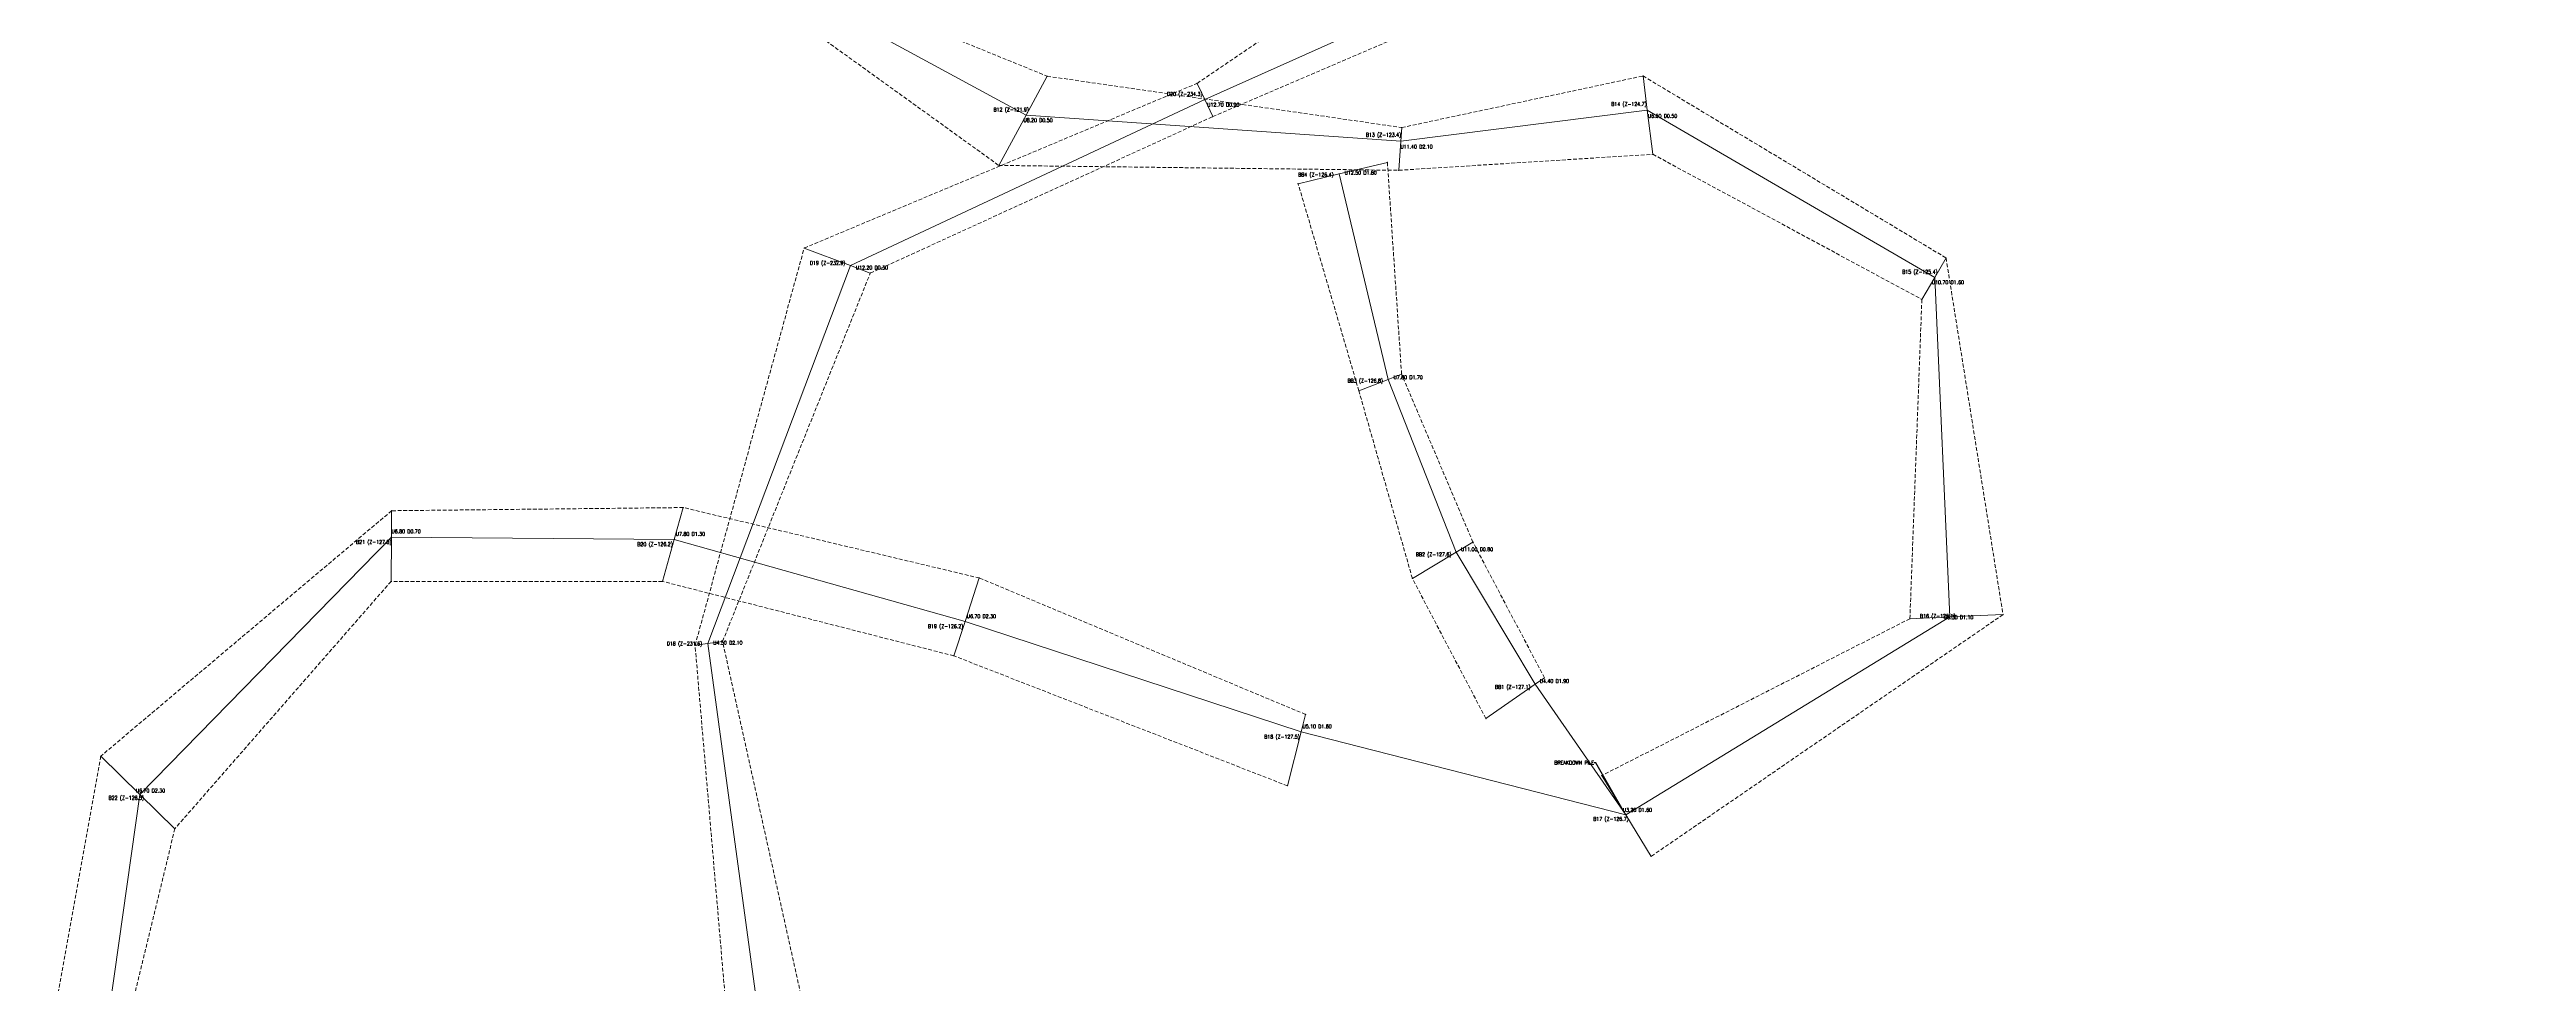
# Model space of a CAD drawing. Header units: feet. Extents: x -143 to 1604, y -1309 to 23.
# Drawn here: x -120.9 to 208.7, y -397.8 to -273.6 of the extents above; entities that cross this region are included whole.
import ezdxf

# ---------------------------------------------------------------- set-up
doc = ezdxf.new("R2010")
doc.units = ezdxf.units.FT
doc.header["$MEASUREMENT"] = 0
doc.linetypes.add('DASHED', pattern=[0.75, 0.5, -0.25])
for name, color, linetype, lineweight, true_color in [('CTRL-LRUD', 9, 'Continuous', 9, 0xffc0cb), ('CTRL-LRUD-WALL-LEFT', 8, 'DASHED', 0, 0x808080), ('CTRL-LRUD-WALL-RIGHT', 8, 'DASHED', 0, 0x808080), ('CTRL-SHOTS', 8, 'Continuous', 9, 0x808080), ('CTRL-STATION-LABELS', 1, 'Continuous', 0, 0xff0000), ('CTRL-STATIONS', 1, 'Continuous', 9, 0xff0000), ('NOTES-ANNOTATION', 7, 'Continuous', 18, 0xffffff)]:
    doc.layers.add(name, color=color, linetype=linetype, lineweight=lineweight, true_color=true_color)
doc.styles.get("Standard").update_dxf_attribs({"font": ''})
doc.styles.add('textstyle1', font='')
doc.styles.add('textstyle115', font='')
doc.styles.add('textstyle124', font='')
doc.styles.add('textstyle136', font='')
doc.styles.add('textstyle141', font='')
doc.styles.add('textstyle155', font='')
doc.styles.add('textstyle156', font='')
doc.styles.add('textstyle157', font='')
doc.styles.add('textstyle186', font='')
doc.styles.add('textstyle189', font='')
doc.styles.add('textstyle193', font='')
doc.styles.add('textstyle199', font='')
doc.styles.add('textstyle20', font='')
doc.styles.add('textstyle207', font='')
doc.styles.add('textstyle226', font='')
doc.styles.add('textstyle228', font='')
doc.styles.add('textstyle251', font='')
doc.styles.add('textstyle258', font='')
doc.styles.add('textstyle270', font='')
doc.styles.add('textstyle273', font='')
doc.styles.add('textstyle276', font='')
doc.styles.add('textstyle281', font='')
doc.styles.add('textstyle323', font='')
doc.styles.add('textstyle337', font='')
doc.styles.add('textstyle356', font='')
doc.styles.add('textstyle357', font='')
doc.styles.add('textstyle359', font='')
doc.styles.add('textstyle366', font='')
doc.styles.add('textstyle370', font='')
doc.styles.add('textstyle371', font='')
doc.styles.add('textstyle384', font='')
doc.styles.add('textstyle386', font='')
doc.styles.add('textstyle60', font='')
doc.styles.add('textstyle66', font='')
doc.styles.add('textstyle68', font='')
doc.styles.add('textstyle81', font='')
doc.styles.add('textstyle87', font='')
doc.styles.get('Standard').set_extended_font_data('txt')
doc.styles.get('textstyle1').set_extended_font_data('standard')
doc.styles.get('textstyle115').set_extended_font_data('standard')
doc.styles.get('textstyle124').set_extended_font_data('standard')
doc.styles.get('textstyle136').set_extended_font_data('standard')
doc.styles.get('textstyle141').set_extended_font_data('standard')
doc.styles.get('textstyle155').set_extended_font_data('standard')
doc.styles.get('textstyle156').set_extended_font_data('standard')
doc.styles.get('textstyle157').set_extended_font_data('standard')
doc.styles.get('textstyle186').set_extended_font_data('standard')
doc.styles.get('textstyle189').set_extended_font_data('standard')
doc.styles.get('textstyle193').set_extended_font_data('standard')
doc.styles.get('textstyle199').set_extended_font_data('standard')
doc.styles.get('textstyle20').set_extended_font_data('standard')
doc.styles.get('textstyle207').set_extended_font_data('standard')
doc.styles.get('textstyle226').set_extended_font_data('standard')
doc.styles.get('textstyle228').set_extended_font_data('standard')
doc.styles.get('textstyle251').set_extended_font_data('standard')
doc.styles.get('textstyle258').set_extended_font_data('standard')
doc.styles.get('textstyle270').set_extended_font_data('standard')
doc.styles.get('textstyle273').set_extended_font_data('standard')
doc.styles.get('textstyle276').set_extended_font_data('standard')
doc.styles.get('textstyle281').set_extended_font_data('standard')
doc.styles.get('textstyle323').set_extended_font_data('standard')
doc.styles.get('textstyle337').set_extended_font_data('standard')
doc.styles.get('textstyle356').set_extended_font_data('standard')
doc.styles.get('textstyle357').set_extended_font_data('standard')
doc.styles.get('textstyle359').set_extended_font_data('standard')
doc.styles.get('textstyle366').set_extended_font_data('standard')
doc.styles.get('textstyle370').set_extended_font_data('standard')
doc.styles.get('textstyle371').set_extended_font_data('standard')
doc.styles.get('textstyle384').set_extended_font_data('standard')
doc.styles.get('textstyle386').set_extended_font_data('standard')
doc.styles.get('textstyle60').set_extended_font_data('standard')
doc.styles.get('textstyle66').set_extended_font_data('standard')
doc.styles.get('textstyle68').set_extended_font_data('standard')
doc.styles.get('textstyle81').set_extended_font_data('standard')
doc.styles.get('textstyle87').set_extended_font_data('standard')
doc.dimstyles.get("Standard").update_dxf_attribs({"dimtxt": 0.083333, "dimasz": 0.083333, "dimexe": 0.041667, "dimexo": 0.020833, "dimgap": 0.020833, "dimtad": 1, "dimtxsty": 'Standard', "dimcen": 2.5, "dimadec": 0, "dimazin": 0, "dimtfac": 1, "dimtmove": 0, "dimatfit": 3, "dimfxl": 1, "dimarcsym": 0})

msp = doc.modelspace()

# ---------------------------------------------------------------- linework, layer by layer
at = {"layer": 'CTRL-LRUD'}
for p, q in [((9.04, -282.3), (11.85, -277.11)), ((32.81, -280.23), (31.79, -278.06)), ((91.68, -281.65), (91.11, -277.08)), ((9.04, -282.3), (5.41, -288.98)), ((32.81, -280.23), (33.87, -282.49)), ((91.68, -281.65), (92.41, -287.5)), ((58.89, -285.74), (58.62, -289.63)), ((58.89, -285.74), (59.01, -283.94)), ((50.68, -290.12), (57.1, -288.58)), ((50.68, -290.12), (45.23, -291.42)), ((-14.32, -302.32), (-20.49, -299.98)), ((-14.32, -302.32), (-11.7, -303.31)), ((129.92, -303.88), (131.43, -301.29)), ((129.92, -303.88), (128.21, -306.82)), ((57.22, -317.45), (53.31, -318.98)), ((57.22, -317.45), (58.99, -316.75)), ((-75.41, -338.43), (-75.38, -334.93)), ((-37.78, -338.75), (-36.58, -334.51)), ((-75.41, -338.43), (-75.45, -344.33)), ((-37.78, -338.75), (-39.36, -344.33)), ((66.25, -340.44), (68.48, -339.11)), ((66.25, -340.44), (60.42, -343.93)), ((0.91, -349.68), (2.81, -343.88)), ((131.92, -349.06), (126.62, -349.3)), ((131.92, -349.06), (139.01, -348.75)), ((-33.33, -352.6), (-35.01, -352.83)), ((-33.33, -352.6), (-31.35, -352.33)), ((0.91, -349.68), (-0.59, -354.24)), ((76.77, -358.03), (70.2, -362.59)), ((76.77, -358.03), (78, -357.17)), ((45.62, -364.36), (46.21, -362.04)), ((45.62, -364.36), (43.79, -371.53)), ((-108.87, -372.7), (-114.09, -367.6)), ((88.81, -375.38), (85.63, -370.17)), ((-108.87, -372.7), (-104.22, -377.24)), ((88.81, -375.38), (92.19, -380.93))]:
    msp.add_line(p, q, dxfattribs=at)
for p in [(11.85, -277.11), (31.79, -278.06), (91.11, -277.08), (33.87, -282.49), (59.01, -283.94), (5.41, -288.98), (57.1, -288.58), (58.62, -289.63), (92.41, -287.5), (45.23, -291.42), (-20.49, -299.98), (131.43, -301.29), (-11.7, -303.31), (128.21, -306.82), (53.31, -318.98), (58.99, -316.75), (-75.38, -334.93), (-36.58, -334.51), (68.48, -339.11), (-75.45, -344.33), (-39.36, -344.33), (2.81, -343.88), (60.42, -343.93), (126.62, -349.3), (139.01, -348.75), (-31.35, -352.33), (-35.01, -352.83), (-0.59, -354.24), (78, -357.17), (46.21, -362.04), (70.2, -362.59), (-114.09, -367.6), (43.79, -371.53), (85.63, -370.17), (-104.22, -377.24), (92.19, -380.93)]:
    msp.add_point(p, dxfattribs=at)
at = {"layer": 'CTRL-LRUD-WALL-LEFT'}
for points in [[(104.42, -500.01), (138.95, -502.49), (182.04, -493.65), (203.84, -453.19), (186.39, -426.67), (163.4, -424.35), (128.09, -432.12), (77.23, -439.97), (45.86, -449.98), (-4.84, -435.53), (-30.28, -408.2), (-35.01, -352.83), (-20.49, -299.98), (31.79, -278.06), (58.41, -260)], [(-19.09, -264.52), (11.85, -277.11), (59.01, -283.94), (91.11, -277.08), (131.43, -301.29), (139.01, -348.75), (92.19, -380.93)], [(70.2, -362.59), (60.42, -343.93), (53.31, -318.98), (45.23, -291.42)], [(43.79, -371.53), (-0.59, -354.24), (-39.36, -344.33), (-75.45, -344.33), (-104.22, -377.24), (-111.39, -406.75), (-82.08, -427.06), (-42.03, -421.19), (-3.25, -417.95), (51.25, -407.65), (92.23, -428.85), (93.33, -477.14), (82.14, -509.43), (27.04, -528.96), (-12.9, -545.45), (-52.59, -582.15), (-53.59, -610.29), (-31.75, -629.89), (6.44, -625.28), (41.34, -614.8), (74.89, -602.97), (117.95, -577.58), (175.16, -584.6)]]:
    msp.add_lwpolyline(points, dxfattribs=at)
at = {"layer": 'CTRL-LRUD-WALL-RIGHT'}
for points in [[(104.72, -508.6), (138.61, -511.58), (183.9, -505.5), (208.65, -455.86), (195.73, -422.32), (164.67, -414.33), (126.15, -417.24), (75.97, -434.2), (43.19, -437.87), (-3.81, -430.53), (-20.63, -400.72), (-31.35, -352.33), (-11.7, -303.31), (33.87, -282.49), (62.9, -270.04)], [(-23.06, -268.47), (5.41, -288.98), (58.62, -289.63), (92.41, -287.5), (128.21, -306.82), (126.62, -349.3), (85.63, -370.17)], [(78, -357.17), (68.48, -339.11), (58.99, -316.75), (57.1, -288.58)], [(46.21, -362.04), (2.81, -343.88), (-36.58, -334.51), (-75.38, -334.93), (-114.09, -367.6), (-120.9, -405.39), (-87.55, -434.58), (-41.29, -428.75), (0.52, -410.89), (51.01, -420.15), (86.66, -440.27), (87.23, -477.28), (74.85, -505.9), (23.61, -519.67), (-16.65, -535.43), (-60.87, -572.79), (-64.35, -609.42), (-38.28, -636.38), (6.63, -635.48), (45.09, -624.18), (77.22, -609.35), (122.31, -584.53), (172.8, -597.08)]]:
    msp.add_lwpolyline(points, dxfattribs=at)
at = {"layer": 'CTRL-SHOTS'}
for p, q in [((-20.72, -266.15), (9.04, -282.3)), ((32.81, -280.23), (61.68, -267.3)), ((-14.32, -302.32), (32.81, -280.23)), ((9.04, -282.3), (58.89, -285.74)), ((58.89, -285.74), (91.68, -281.65)), ((91.68, -281.65), (129.92, -303.88)), ((57.22, -317.45), (50.68, -290.12)), ((-33.33, -352.6), (-14.32, -302.32)), ((129.92, -303.88), (131.92, -349.06)), ((66.25, -340.44), (57.22, -317.45)), ((-75.41, -338.43), (-108.87, -372.7)), ((-37.78, -338.75), (-75.41, -338.43)), ((0.91, -349.68), (-37.78, -338.75)), ((76.77, -358.03), (66.25, -340.44)), ((131.92, -349.06), (88.81, -375.38)), ((-26.17, -405.01), (-33.33, -352.6)), ((45.62, -364.36), (0.91, -349.68)), ((88.81, -375.38), (76.77, -358.03)), ((88.81, -375.38), (45.62, -364.36)), ((-108.87, -372.7), (-113.67, -406.42))]:
    msp.add_line(p, q, dxfattribs=at)
at = {"layer": 'CTRL-STATIONS'}
for p in [(9.04, -282.3), (32.81, -280.23), (91.68, -281.65), (58.89, -285.74), (50.68, -290.12), (-14.32, -302.32), (129.92, -303.88), (57.22, -317.45), (-75.41, -338.43), (-37.78, -338.75), (66.25, -340.44), (131.92, -349.06), (-33.33, -352.6), (0.91, -349.68), (76.77, -358.03), (45.62, -364.36), (-108.87, -372.7), (88.81, -375.38)]:
    msp.add_point(p, dxfattribs=at)

# ---------------------------------------------------------------- texts
at = {"layer": 'CTRL-STATION-LABELS', "char_height": 0.5, "width": 100}
for s, insert, attachment_point, style in [('D20 (Z-234.3)', (32.49, -279.55), 6, 'textstyle60'), ('B12 (Z-121.9)', (9.4, -281.64), 6, 'textstyle323'), ('U8.20 D0.50', (8.68, -282.96), 4, 'textstyle68'), ('U12.70 D0.90', (33.13, -280.91), 4, 'textstyle141'), ('B14 (Z-124.7)', (91.59, -280.9), 6, 'textstyle386'), ('U6.60 D0.50', (91.77, -282.39), 4, 'textstyle157'), ('B13 (Z-123.4)', (58.94, -284.99), 6, 'textstyle193'), ('U11.40 D2.10', (58.84, -286.49), 4, 'textstyle337'), ('BB4 (Z-126.4)', (49.95, -290.29), 6, 'textstyle81'), ('U12.50 D1.80', (51.41, -289.95), 4, 'textstyle136'), ('D19 (Z-232.9)', (-15.02, -302.05), 6, 'textstyle124'), ('U12.20 D0.30', (-13.62, -302.58), 4, 'textstyle155'), ('B15 (Z-125.4)', (130.3, -303.23), 6, 'textstyle207'), ('U10.70 D1.60', (129.54, -304.53), 4, 'textstyle357'), ('BB3 (Z-126.8)', (56.52, -317.72), 6, 'textstyle251'), ('U7.80 D1.70', (57.92, -317.17), 4, 'textstyle189'), ('B21 (Z-127.8)', (-75.41, -339.18), 6, 'textstyle273'), ('U6.80 D0.70', (-75.4, -337.68), 4, 'textstyle226'), ('B20 (Z-126.2)', (-37.98, -339.47), 6, 'textstyle87'), ('U7.80 D1.30', (-37.57, -338.02), 4, 'textstyle186'), ('BB2 (Z-127.6)', (65.61, -340.83), 6, 'textstyle1'), ('U11.00 D0.80', (66.89, -340.06), 4, 'textstyle356'), ('U6.70 D2.30', (1.14, -348.97), 4, 'textstyle366'), ('B16 (Z-125.1)', (132.67, -349.03), 6, 'textstyle370'), ('U5.30 D1.10', (131.17, -349.1), 4, 'textstyle384'), ('D18 (Z-231.6)', (-34.07, -352.7), 6, 'textstyle199'), ('U4.50 D2.10', (-32.59, -352.5), 4, 'textstyle20'), ('B19 (Z-126.2)', (0.67, -350.39), 6, 'textstyle156'), ('BB1 (Z-127.1)', (76.15, -358.46), 6, 'textstyle281'), ('U4.40 D1.90', (77.38, -357.6), 4, 'textstyle66'), ('B18 (Z-127.5)', (45.43, -365.09), 6, 'textstyle359'), ('U5.10 D1.60', (45.8, -363.63), 4, 'textstyle115'), ('U6.70 D2.30', (-109.41, -372.17), 4, 'textstyle371'), ('B22 (Z-128.3)', (-108.33, -373.22), 6, 'textstyle258'), ('B17 (Z-126.7)', (89.2, -376.02), 6, 'textstyle228'), ('U3.20 D1.60', (88.42, -374.74), 4, 'textstyle270')]:
    msp.add_mtext(s, dxfattribs=dict(at, insert=insert, attachment_point=attachment_point, style=style))
at = {"layer": 'NOTES-ANNOTATION', "insert": (84.59, -368.46), "char_height": 0.5, "width": 100, "attachment_point": 6, "style": 'textstyle276'}
msp.add_mtext('BREAKDOWN PILE', dxfattribs=at)

# ---------------------------------------------------------------- leaders
at = {"layer": 'NOTES-ANNOTATION'}
msp.add_leader([(88.65, -375.12), (84.84, -368.46), (84.59, -368.46)], dimstyle='Standard', override={"dimscale": 1}, dxfattribs=at)

doc.saveas('drawing.dxf')
